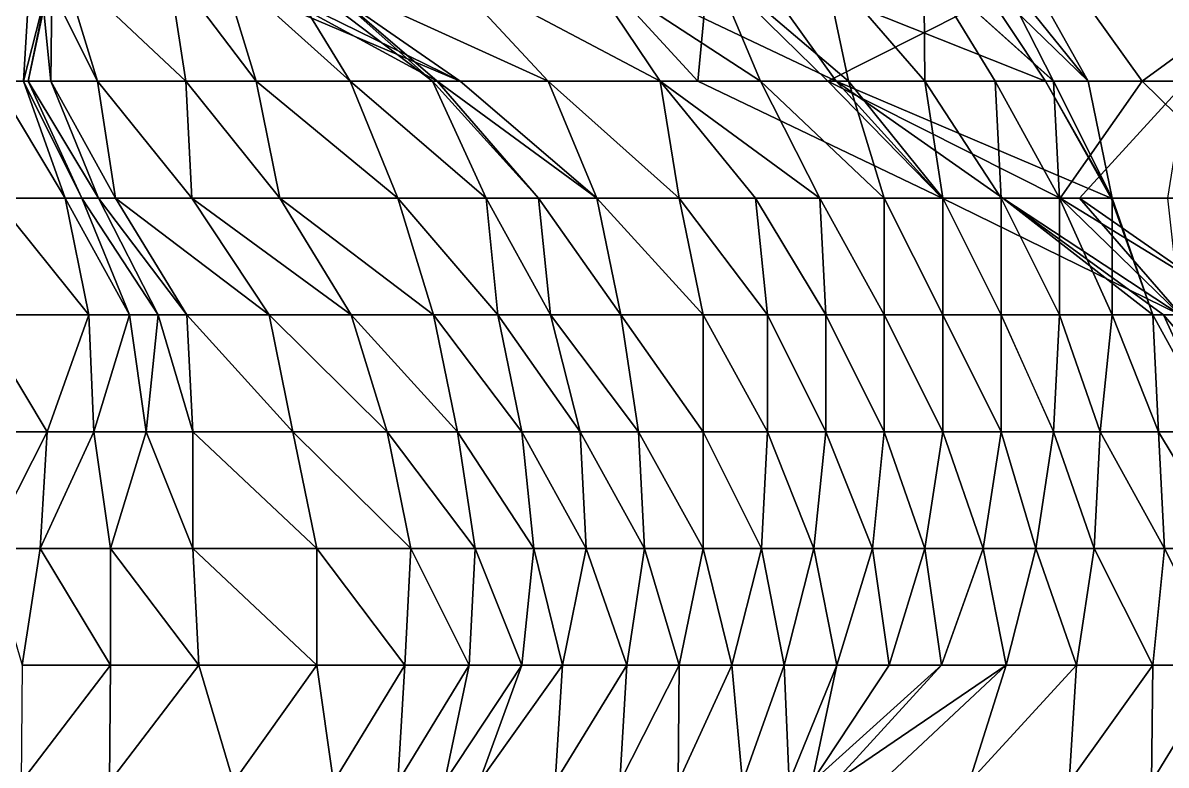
# Model space of a CAD drawing. Header units: metres. Extents: x -137 to 231, y -240 to 234.
# Drawn here: x 136.5 to 195.2, y -29.1 to 9 of the extents above; entities that cross this region are included whole.
import ezdxf

# ---------------------------------------------------------------- set-up
doc = ezdxf.new("R2010")
doc.units = ezdxf.units.M

msp = doc.modelspace()

# ---------------------------------------------------------------- linework, layer by layer
for points in [[(133.88573, 12, -474.64792), (135.0518, 6, -480.90286), (136.88573, 12, -479.84406), (136.88583, 12.0001, -479.84396)], [(136.88573, 12, -479.84406), (135.0518, 6, -480.90286), (136.52351, 6, -486.9814), (136.52362, 6.0001, -486.98132)], [(136.88573, 12, -479.84406), (136.52351, 6, -486.9814), (138.0518, 12, -486.09903), (138.05191, 12.0001, -486.09894)], [(138.0518, 12, -486.09903), (136.52351, 6, -486.9814), (136.7726, 6, -493.76578), (136.7727, 6.0001, -493.7657)], [(138.0518, 12, -486.09903), (136.7726, 6, -493.76578), (137.99522, 12, -493.0599), (137.99533, 12.0001, -493.0598)], [(137.99522, 12, -493.0599), (136.7726, 6, -493.76578), (137.93867, 6, -500.02075), (137.93878, 6.0001, -500.02066)], [(137.99522, 12, -493.0599), (137.93867, 6, -500.02075), (137.32738, 12, -500.3737), (137.32748, 12.0001, -500.3736)], [(137.32738, 12, -500.3737), (140.32738, 6, -505.56982), (138.49342, 12, -506.62866), (138.49353, 12.0001, -506.62857)], [(137.32738, 12, -500.3737), (137.93867, 6, -500.02075), (140.32738, 6, -505.56982), (140.32748, 6.0001, -505.56973)], [(138.49342, 12, -506.62866), (144.85564, 6, -509.88367), (143.93867, 12, -510.41306), (143.93878, 12.0001, -510.41296)], [(138.49342, 12, -506.62866), (140.32738, 6, -505.56982), (144.85564, 6, -509.88367), (144.85574, 6.0001, -509.88358)], [(143.93867, 12, -510.41306), (148.46696, 6, -514.7268), (146.63301, 12, -515.78564), (146.63312, 12.0001, -515.7855)], [(143.93867, 12, -510.41306), (144.85564, 6, -509.88367), (148.46696, 6, -514.7268), (148.46707, 6.0001, -514.7267)], [(158.93867, 6, -536.3938), (144.8785, 12, -544.5115), (146.769, 12, -536.4918), (146.7691, 12.0001, -536.4917)], [(150.32375, 12, -548.2959), (144.8785, 12, -544.5115), (158.93867, 6, -536.3938), (158.93878, 6.0001, -536.3937)], [(146.63301, 12, -515.78564), (153.30089, 6, -518.8642), (149.63301, 12, -520.9818), (149.63312, 12.0001, -520.9817)], [(146.63301, 12, -515.78564), (148.46696, 6, -514.7268), (153.30089, 6, -518.8642), (153.301, 6.0001, -518.8641)], [(157.7726, 6, -530.13885), (146.769, 12, -536.4918), (150.79909, 12, -527.2368), (150.7992, 12.0001, -527.2367)], [(158.93867, 6, -536.3938), (146.769, 12, -536.4918), (157.7726, 6, -530.13885), (157.7727, 6.0001, -530.13873)], [(157.52351, 6, -523.3545), (150.79909, 12, -527.2368), (149.63301, 12, -520.9818), (149.63312, 12.0001, -520.9817)], [(157.52351, 6, -523.3545), (149.63301, 12, -520.9818), (153.30089, 6, -518.8642), (153.301, 6.0001, -518.8641)], [(150.32375, 12, -548.2959), (158.93867, 6, -536.3938), (163.46696, 6, -540.70764), (163.46707, 6.0001, -540.7075)], [(157.90858, 12, -550.845), (150.32375, 12, -548.2959), (163.46696, 6, -540.70764), (163.46707, 6.0001, -540.7075)], [(157.7726, 6, -530.13885), (150.79909, 12, -527.2368), (157.52351, 6, -523.3545), (157.52362, 6.0001, -523.3544)], [(157.90858, 12, -550.845), (163.46696, 6, -540.70764), (169.21785, 6, -544.31555), (169.21796, 6.0001, -544.3154)], [(165.18776, 12, -553.57056), (157.90858, 12, -550.845), (169.21785, 6, -544.31555), (169.21796, 6.0001, -544.3154)], [(165.18776, 12, -553.57056), (169.21785, 6, -544.31555), (174.35744, 6, -548.27637), (174.35754, 6.0001, -548.27625)], [(171.8556, 12, -556.64905), (165.18776, 12, -553.57056), (174.35744, 6, -548.27637), (174.35754, 6.0001, -548.27625)], [(178.2407, 6, -594.53186), (171.15404, 6, -605.5515), (165.65224, 12, -608.72797), (165.65234, 12.0001, -608.72784)], [(178.2407, 6, -594.53186), (165.65224, 12, -608.72797), (173.9615, 12, -597.00244), (173.96161, 12.0001, -597.0023)], [(171.70879, 12, -612.1594), (165.65224, 12, -608.72797), (171.15404, 6, -605.5515), (171.15414, 6.0001, -605.5514)], [(171.70879, 12, -612.1594), (171.15404, 6, -605.5515), (177.82191, 6, -608.63), (177.82202, 6.0001, -608.6299)], [(177.82191, 6, -608.63), (189.68596, 12, -608.7085), (171.70879, 12, -612.1594), (171.7089, 12.0001, -612.1593)], [(171.8556, 12, -556.64905), (174.35744, 6, -548.27637), (178.8857, 6, -552.5902), (178.8858, 6.0001, -552.5901)], [(177.60652, 12, -560.25696), (171.8556, 12, -556.64905), (178.8857, 6, -552.5902), (178.8858, 6.0001, -552.5901)], [(188.99522, 6, -581.39453), (178.2407, 6, -594.53186), (173.9615, 12, -597.00244), (173.96161, 12.0001, -597.0023)], [(188.99522, 6, -581.39453), (173.9615, 12, -597.00244), (185.02168, 12, -583.6886), (185.02179, 12.0001, -583.6885)], [(177.60652, 12, -560.25696), (178.8857, 6, -552.5902), (182.80269, 6, -557.25696), (182.8028, 6.0001, -557.25684)], [(182.74611, 12, -564.2178), (177.60652, 12, -560.25696), (182.80269, 6, -557.25696), (182.8028, 6.0001, -557.25684)], [(177.82191, 6, -608.63), (193.96513, 6, -606.2379), (189.68596, 12, -608.7085), (189.68607, 12.0001, -608.7084)], [(182.74611, 12, -564.2178), (189.41399, 6, -567.29626), (186.35744, 12, -569.06104), (186.35754, 12.0001, -569.0609)], [(182.74611, 12, -564.2178), (182.80269, 6, -557.25696), (186.41399, 6, -562.10016), (186.4141, 6.0001, -562.10004)], [(182.74611, 12, -564.2178), (186.41399, 6, -562.10016), (189.41399, 6, -567.29626), (189.4141, 6.0001, -567.29614)], [(191.19136, 6, -573.19836), (188.99522, 6, -581.39453), (185.02168, 12, -583.6886), (185.02179, 12.0001, -583.6885)], [(191.19136, 6, -573.19836), (185.02168, 12, -583.6886), (187.82915, 12, -575.1395), (187.82925, 12.0001, -575.1394)], [(186.35744, 12, -569.06104), (191.19136, 6, -573.19836), (187.82915, 12, -575.1395), (187.82925, 12.0001, -575.1394)], [(186.35744, 12, -569.06104), (189.41399, 6, -567.29626), (191.19136, 6, -573.19836), (191.19147, 6.0001, -573.19824)], [(193.96513, 6, -606.2379), (202.16127, 12, -608.4341), (189.68596, 12, -608.7085), (189.68607, 12.0001, -608.7084)], [(193.96513, 6, -606.2379), (202.16127, 6, -608.4341), (202.16127, 12, -608.4341), (202.16138, 12.0001, -608.43396)], [(135.0518, 6, -480.90286), (138.6631, 0, -485.7461), (136.52351, 6, -486.9814), (136.52362, 6.0001, -486.98132)], [(135.0518, 6, -480.90286), (135.0518, 0, -480.90286), (138.6631, 0, -485.7461), (138.66321, 0.0001, -485.746)], [(136.52351, 6, -486.9814), (139.52351, 0, -492.17752), (136.7726, 6, -493.76578), (136.7727, 6.0001, -493.7657)], [(136.52351, 6, -486.9814), (138.6631, 0, -485.7461), (139.52351, 0, -492.17752), (139.52362, 0.0001, -492.17743)], [(136.7726, 6, -493.76578), (140.38393, 0, -498.609), (137.93867, 6, -500.02075), (137.93878, 6.0001, -500.02066)], [(136.7726, 6, -493.76578), (139.52351, 0, -492.17752), (140.38393, 0, -498.609), (140.38403, 0.0001, -498.60892)], [(137.93867, 6, -500.02075), (141.24434, 0, -505.04044), (140.32738, 6, -505.56982), (140.32748, 6.0001, -505.56973)], [(137.93867, 6, -500.02075), (140.38393, 0, -498.609), (141.24434, 0, -505.04044), (141.24445, 0.0001, -505.04034)], [(140.32738, 6, -505.56982), (145.1613, 0, -509.70718), (144.85564, 6, -509.88367), (144.85574, 6.0001, -509.88358)], [(140.32738, 6, -505.56982), (141.24434, 0, -505.04044), (145.1613, 0, -509.70718), (145.1614, 0.0001, -509.7071)], [(144.85564, 6, -509.88367), (149.68959, 0, -514.021), (148.46696, 6, -514.7268), (148.46707, 6.0001, -514.7267)], [(144.85564, 6, -509.88367), (145.1613, 0, -509.70718), (149.68959, 0, -514.021), (149.6897, 0.0001, -514.0209)], [(148.46696, 6, -514.7268), (155.74614, 0, -517.4524), (153.30089, 6, -518.8642), (153.301, 6.0001, -518.8641)], [(148.46696, 6, -514.7268), (149.68959, 0, -514.021), (155.74614, 0, -517.4524), (155.74625, 0.0001, -517.4523)], [(153.30089, 6, -518.8642), (160.27443, 0, -521.76624), (157.52351, 6, -523.3545), (157.52362, 6.0001, -523.3544)], [(153.30089, 6, -518.8642), (155.74614, 0, -517.4524), (160.27443, 0, -521.76624), (160.27454, 0.0001, -521.7661)], [(157.52351, 6, -523.3545), (162.96877, 0, -527.13885), (157.7726, 6, -530.13885), (157.7727, 6.0001, -530.13873)], [(157.52351, 6, -523.3545), (160.27443, 0, -521.76624), (162.96877, 0, -527.13885), (162.96887, 0.0001, -527.13873)], [(165.96877, 0, -532.335), (158.93867, 6, -536.3938), (157.7726, 6, -530.13885), (157.7727, 6.0001, -530.13873)], [(165.96877, 0, -532.335), (157.7726, 6, -530.13885), (162.96877, 0, -527.13885), (162.96887, 0.0001, -527.13873)], [(163.46696, 6, -540.70764), (158.93867, 6, -536.3938), (165.96877, 0, -532.335), (165.96887, 0.0001, -532.3349)], [(163.46696, 6, -540.70764), (165.96877, 0, -532.335), (170.19139, 0, -536.82526), (170.1915, 0.0001, -536.82513)], [(169.21785, 6, -544.31555), (163.46696, 6, -540.70764), (170.19139, 0, -536.82526), (170.1915, 0.0001, -536.82513)], [(169.21785, 6, -544.31555), (177.41399, 0, -546.5117), (174.35744, 6, -548.27637), (174.35754, 6.0001, -548.27625)], [(169.21785, 6, -544.31555), (170.19139, 0, -536.82526), (174.10835, 0, -541.49207), (174.10846, 0.0001, -541.49194)], [(169.21785, 6, -544.31555), (174.10835, 0, -541.49207), (177.41399, 0, -546.5117), (177.4141, 0.0001, -546.5116)], [(183.68596, 0, -598.31616), (171.15404, 6, -605.5515), (178.2407, 6, -594.53186), (178.24081, 6.0001, -594.53174)], [(177.82191, 6, -608.63), (171.15404, 6, -605.5515), (183.68596, 0, -598.31616), (183.68607, 0.0001, -598.31604)], [(174.35744, 6, -548.27637), (180.71965, 0, -551.5314), (178.8857, 6, -552.5902), (178.8858, 6.0001, -552.5901)], [(174.35744, 6, -548.27637), (177.41399, 0, -546.5117), (180.71965, 0, -551.5314), (180.71976, 0.0001, -551.53125)], [(189.74251, 0, -601.7477), (193.96513, 6, -606.2379), (177.82191, 6, -608.63), (177.82202, 6.0001, -608.6299)], [(177.82191, 6, -608.63), (183.68596, 0, -598.31616), (189.74251, 0, -601.7477), (189.74261, 0.0001, -601.74756)], [(192.35744, 0, -579.4533), (186.79906, 0, -589.59064), (178.2407, 6, -594.53186), (178.24081, 6.0001, -594.53174)], [(192.35744, 0, -579.4533), (178.2407, 6, -594.53186), (188.99522, 6, -581.39453), (188.99533, 6.0001, -581.3944)], [(183.68596, 0, -598.31616), (178.2407, 6, -594.53186), (186.79906, 0, -589.59064), (186.79916, 0.0001, -589.5905)], [(178.8857, 6, -552.5902), (183.71965, 0, -556.72754), (182.80269, 6, -557.25696), (182.8028, 6.0001, -557.25684)], [(178.8857, 6, -552.5902), (180.71965, 0, -551.5314), (183.71965, 0, -556.72754), (183.71976, 0.0001, -556.7274)], [(182.80269, 6, -557.25696), (186.71965, 0, -561.9237), (186.41399, 6, -562.10016), (186.4141, 6.0001, -562.10004)], [(182.80269, 6, -557.25696), (183.71965, 0, -556.72754), (186.71965, 0, -561.9237), (186.71976, 0.0001, -561.9236)], [(186.41399, 6, -562.10016), (189.71965, 0, -567.1198), (189.41399, 6, -567.29626), (189.4141, 6.0001, -567.29614)], [(186.41399, 6, -562.10016), (186.71965, 0, -561.9237), (189.71965, 0, -567.1198), (189.71976, 0.0001, -567.1197)], [(192.41399, 0, -572.49243), (192.35744, 0, -579.4533), (188.99522, 6, -581.39453), (188.99533, 6.0001, -581.3944)], [(192.41399, 0, -572.49243), (188.99522, 6, -581.39453), (191.19136, 6, -573.19836), (191.19147, 6.0001, -573.19824)], [(189.41399, 6, -567.29626), (192.41399, 0, -572.49243), (191.19136, 6, -573.19836), (191.19147, 6.0001, -573.19824)], [(189.41399, 6, -567.29626), (189.71965, 0, -567.1198), (192.41399, 0, -572.49243), (192.4141, 0.0001, -572.4923)], [(189.74251, 0, -601.7477), (200.07826, 0, -602.7085), (193.96513, 6, -606.2379), (193.96524, 6.0001, -606.2378)], [(197.82555, 0, -617.86554), (190.73888, 0, -628.88525), (196.2407, 6, -625.70874), (196.24081, 6.0001, -625.7086)], [(196.2407, 6, -625.70874), (190.73888, 0, -628.88525), (195.26717, 0, -633.199), (195.26727, 0.0001, -633.19885)], [(202.16127, 6, -608.4341), (193.96513, 6, -606.2379), (200.07826, 0, -602.7085), (200.07837, 0.0001, -602.7084)], [(135.0518, 0, -480.90286), (134.13484, -6, -481.43228), (139.88573, -6, -485.04022), (139.88583, -5.9999, -485.04013)], [(135.0518, 0, -480.90286), (139.88573, -6, -485.04022), (138.6631, 0, -485.7461), (138.66321, 0.0001, -485.746)], [(138.6631, 0, -485.7461), (141.96877, -6, -490.76578), (139.52351, 0, -492.17752), (139.52362, 0.0001, -492.17743)], [(138.6631, 0, -485.7461), (139.88573, -6, -485.04022), (141.96877, -6, -490.76578), (141.96887, -5.9999, -490.7657)], [(139.52351, 0, -492.17752), (143.44048, -6, -496.8443), (140.38393, 0, -498.609), (140.38403, 0.0001, -498.60892)], [(139.52351, 0, -492.17752), (141.96877, -6, -490.76578), (143.44048, -6, -496.8443), (143.44058, -5.9999, -496.8442)], [(140.38393, 0, -498.609), (144.91219, -6, -502.9228), (141.24434, 0, -505.04044), (141.24445, 0.0001, -505.04034)], [(140.38393, 0, -498.609), (143.44048, -6, -496.8443), (144.91219, -6, -502.9228), (144.9123, -5.9999, -502.9227)], [(141.24434, 0, -505.04044), (149.13484, -6, -507.41306), (145.1613, 0, -509.70718), (145.1614, 0.0001, -509.7071)], [(141.24434, 0, -505.04044), (144.91219, -6, -502.9228), (149.13484, -6, -507.41306), (149.13495, -5.9999, -507.41296)], [(145.1613, 0, -509.70718), (153.35744, -6, -511.90332), (149.68959, 0, -514.021), (149.6897, 0.0001, -514.0209)], [(145.1613, 0, -509.70718), (149.13484, -6, -507.41306), (153.35744, -6, -511.90332), (153.35754, -5.9999, -511.90323)], [(149.68959, 0, -514.021), (157.58006, -6, -516.3936), (155.74614, 0, -517.4524), (155.74625, 0.0001, -517.4523)], [(149.68959, 0, -514.021), (153.35744, -6, -511.90332), (157.58006, -6, -516.3936), (157.58017, -5.9999, -516.3935)], [(155.74614, 0, -517.4524), (160.88573, -6, -521.4133), (160.27443, 0, -521.76624), (160.27454, 0.0001, -521.7661)], [(155.74614, 0, -517.4524), (157.58006, -6, -516.3936), (160.88573, -6, -521.4133), (160.88583, -5.9999, -521.4132)], [(160.27443, 0, -521.76624), (163.58006, -6, -526.7859), (162.96877, 0, -527.13885), (162.96887, 0.0001, -527.13873)], [(160.27443, 0, -521.76624), (160.88573, -6, -521.4133), (163.58006, -6, -526.7859), (163.58017, -5.9999, -526.78577)], [(162.96877, 0, -527.13885), (167.19139, -6, -531.62915), (165.96877, 0, -532.335), (165.96887, 0.0001, -532.3349)], [(162.96877, 0, -527.13885), (163.58006, -6, -526.7859), (167.19139, -6, -531.62915), (167.1915, -5.9999, -531.629)], [(165.96877, 0, -532.335), (171.41402, -6, -536.1194), (170.19139, 0, -536.82526), (170.1915, 0.0001, -536.82513)], [(165.96877, 0, -532.335), (167.19139, -6, -531.62915), (171.41402, -6, -536.1194), (171.41412, -5.9999, -536.11926)], [(170.19139, 0, -536.82526), (174.71965, -6, -541.13904), (174.10835, 0, -541.49207), (174.10846, 0.0001, -541.49194)], [(170.19139, 0, -536.82526), (171.41402, -6, -536.1194), (174.71965, -6, -541.13904), (174.71976, -5.9999, -541.1389)], [(174.10835, 0, -541.49207), (177.71965, -6, -546.3352), (177.41399, 0, -546.5117), (177.4141, 0.0001, -546.5116)], [(174.10835, 0, -541.49207), (174.71965, -6, -541.13904), (177.71965, -6, -546.3352), (177.71976, -5.9999, -546.3351)], [(177.41399, 0, -546.5117), (180.71965, -6, -551.5314), (180.71965, 0, -551.5314), (180.71976, 0.0001, -551.53125)], [(177.41399, 0, -546.5117), (177.71965, -6, -546.3352), (180.71965, -6, -551.5314), (180.71976, -5.9999, -551.53125)], [(180.71965, 0, -551.5314), (183.71965, -6, -556.72754), (183.71965, 0, -556.72754), (183.71976, 0.0001, -556.7274)], [(180.71965, 0, -551.5314), (180.71965, -6, -551.5314), (183.71965, -6, -556.72754), (183.71976, -5.9999, -556.7274)], [(195.91219, -6, -591.2574), (183.68596, 0, -598.31616), (186.79906, 0, -589.59064), (186.79916, 0.0001, -589.5905)], [(189.74251, 0, -601.7477), (183.68596, 0, -598.31616), (195.91219, -6, -591.2574), (195.9123, -5.9999, -591.25726)], [(183.71965, 0, -556.72754), (186.71965, -6, -561.9237), (186.71965, 0, -561.9237), (186.71976, 0.0001, -561.9236)], [(183.71965, 0, -556.72754), (183.71965, -6, -556.72754), (186.71965, -6, -561.9237), (186.71976, -5.9999, -561.9236)], [(186.71965, 0, -561.9237), (189.71965, -6, -567.1198), (189.71965, 0, -567.1198), (189.71976, 0.0001, -567.1197)], [(186.71965, 0, -561.9237), (186.71965, -6, -561.9237), (189.71965, -6, -567.1198), (189.71976, -5.9999, -567.1197)], [(194.49702, -6, -578.218), (195.05177, -6, -584.8259), (186.79906, 0, -589.59064), (186.79916, 0.0001, -589.5905)], [(194.49702, -6, -578.218), (186.79906, 0, -589.59064), (192.35744, 0, -579.4533), (192.35754, 0.0001, -579.4532)], [(195.91219, -6, -591.2574), (186.79906, 0, -589.59064), (195.05177, -6, -584.8259), (195.05188, -5.9999, -584.8258)], [(189.71965, 0, -567.1198), (192.41399, -6, -572.49243), (192.41399, 0, -572.49243), (192.4141, 0.0001, -572.4923)], [(189.71965, 0, -567.1198), (189.71965, -6, -567.1198), (192.41399, -6, -572.49243), (192.4141, -5.9999, -572.4923)], [(189.74251, 0, -601.7477), (195.91219, -6, -591.2574), (199.52351, -6, -596.1006), (199.52362, -5.9999, -596.10046)], [(200.07826, 0, -602.7085), (189.74251, 0, -601.7477), (199.52351, -6, -596.1006), (199.52362, -5.9999, -596.10046)], [(199.3538, -6, -616.98315), (195.93504, -6, -625.88525), (190.73888, 0, -628.88525), (190.73898, 0.0001, -628.88513)], [(199.3538, -6, -616.98315), (190.73888, 0, -628.88525), (197.82555, 0, -617.86554), (197.82565, 0.0001, -617.8654)], [(195.26717, 0, -633.199), (190.73888, 0, -628.88525), (195.93504, -6, -625.88525), (195.93515, -5.9999, -625.88513)], [(192.41399, 0, -572.49243), (194.49702, -6, -578.218), (192.35744, 0, -579.4533), (192.35754, 0.0001, -579.4532)], [(192.41399, 0, -572.49243), (192.41399, -6, -572.49243), (194.49702, -6, -578.218), (194.49713, -5.9999, -578.2179)], [(134.13484, -6, -481.43228), (132.91219, -12, -482.13818), (137.74614, -12, -486.2755), (137.74625, -11.9999, -486.27542)], [(134.13484, -6, -481.43228), (137.74614, -12, -486.2755), (139.88573, -6, -485.04022), (139.88583, -5.9999, -485.04013)], [(139.88573, -6, -485.04022), (137.74614, -12, -486.2755), (140.13484, -12, -491.8246), (140.13495, -11.9999, -491.8245)], [(139.88573, -6, -485.04022), (140.13484, -12, -491.8246), (141.96877, -6, -490.76578), (141.96887, -5.9999, -490.7657)], [(141.96877, -6, -490.76578), (140.13484, -12, -491.8246), (142.82918, -12, -497.19724), (142.82928, -11.9999, -497.19714)], [(141.96877, -6, -490.76578), (142.82918, -12, -497.19724), (143.44048, -6, -496.8443), (143.44058, -5.9999, -496.8442)], [(143.44048, -6, -496.8443), (142.82918, -12, -497.19724), (145.21785, -12, -502.7463), (145.21796, -11.9999, -502.74622)], [(143.44048, -6, -496.8443), (145.21785, -12, -502.7463), (144.91219, -6, -502.9228), (144.9123, -5.9999, -502.9227)], [(144.91219, -6, -502.9228), (150.35744, -12, -506.70718), (149.13484, -6, -507.41306), (149.13495, -5.9999, -507.41296)], [(144.91219, -6, -502.9228), (145.21785, -12, -502.7463), (150.35744, -12, -506.70718), (150.35754, -11.9999, -506.7071)], [(149.13484, -6, -507.41306), (155.19139, -12, -510.84448), (153.35744, -6, -511.90332), (153.35754, -5.9999, -511.90323)], [(149.13484, -6, -507.41306), (150.35744, -12, -506.70718), (155.19139, -12, -510.84448), (155.1915, -11.9999, -510.8444)], [(153.35744, -6, -511.90332), (158.80269, -12, -515.68774), (157.58006, -6, -516.3936), (157.58017, -5.9999, -516.3935)], [(153.35744, -6, -511.90332), (155.19139, -12, -510.84448), (158.80269, -12, -515.68774), (158.8028, -11.9999, -515.6876)], [(157.58006, -6, -516.3936), (162.10835, -12, -520.7074), (160.88573, -6, -521.4133), (160.88583, -5.9999, -521.4132)], [(157.58006, -6, -516.3936), (158.80269, -12, -515.68774), (162.10835, -12, -520.7074), (162.10846, -11.9999, -520.7073)], [(160.88573, -6, -521.4133), (165.10835, -12, -525.90356), (163.58006, -6, -526.7859), (163.58017, -5.9999, -526.78577)], [(160.88573, -6, -521.4133), (162.10835, -12, -520.7074), (165.10835, -12, -525.90356), (165.10846, -11.9999, -525.90344)], [(163.58006, -6, -526.7859), (168.10835, -12, -531.09973), (167.19139, -6, -531.62915), (167.1915, -5.9999, -531.629)], [(163.58006, -6, -526.7859), (165.10835, -12, -525.90356), (168.10835, -12, -531.09973), (168.10846, -11.9999, -531.0996)], [(167.19139, -6, -531.62915), (171.41402, -12, -536.1194), (171.41402, -6, -536.1194), (171.41412, -5.9999, -536.11926)], [(167.19139, -6, -531.62915), (168.10835, -12, -531.09973), (171.41402, -12, -536.1194), (171.41412, -11.9999, -536.11926)], [(171.41402, -6, -536.1194), (174.71965, -12, -541.13904), (174.71965, -6, -541.13904), (174.71976, -5.9999, -541.1389)], [(171.41402, -6, -536.1194), (171.41402, -12, -536.1194), (174.71965, -12, -541.13904), (174.71976, -11.9999, -541.1389)], [(174.71965, -6, -541.13904), (177.71965, -12, -546.3352), (177.71965, -6, -546.3352), (177.71976, -5.9999, -546.3351)], [(174.71965, -6, -541.13904), (174.71965, -12, -541.13904), (177.71965, -12, -546.3352), (177.71976, -11.9999, -546.3351)], [(177.71965, -6, -546.3352), (180.71965, -12, -551.5314), (180.71965, -6, -551.5314), (180.71976, -5.9999, -551.53125)], [(177.71965, -6, -546.3352), (177.71965, -12, -546.3352), (180.71965, -12, -551.5314), (180.71976, -11.9999, -551.53125)], [(180.71965, -6, -551.5314), (183.71965, -12, -556.72754), (183.71965, -6, -556.72754), (183.71976, -5.9999, -556.7274)], [(180.71965, -6, -551.5314), (180.71965, -12, -551.5314), (183.71965, -12, -556.72754), (183.71976, -11.9999, -556.7274)], [(183.71965, -6, -556.72754), (186.71965, -12, -561.9237), (186.71965, -6, -561.9237), (186.71976, -5.9999, -561.9236)], [(183.71965, -6, -556.72754), (183.71965, -12, -556.72754), (186.71965, -12, -561.9237), (186.71976, -11.9999, -561.9236)], [(186.71965, -6, -561.9237), (189.41399, -12, -567.29626), (189.71965, -6, -567.1198), (189.71976, -5.9999, -567.1197)], [(186.71965, -6, -561.9237), (186.71965, -12, -561.9237), (189.41399, -12, -567.29626), (189.4141, -11.9999, -567.29614)], [(189.71965, -6, -567.1198), (189.41399, -12, -567.29626), (191.80269, -12, -572.8454), (191.8028, -11.9999, -572.8453)], [(189.71965, -6, -567.1198), (191.80269, -12, -572.8454), (192.41399, -6, -572.49243), (192.4141, -5.9999, -572.4923)], [(192.41399, -6, -572.49243), (191.80269, -12, -572.8454), (194.80269, -12, -578.0415), (194.8028, -11.9999, -578.0414)], [(192.41399, -6, -572.49243), (194.80269, -12, -578.0415), (194.49702, -6, -578.218), (194.49713, -5.9999, -578.2179)], [(194.49702, -6, -578.218), (197.80269, -12, -583.2377), (195.05177, -6, -584.8259), (195.05188, -5.9999, -584.8258)], [(194.49702, -6, -578.218), (194.80269, -12, -578.0415), (197.80269, -12, -583.2377), (197.8028, -11.9999, -583.23755)], [(195.05177, -6, -584.8259), (200.19136, -12, -588.78674), (195.91219, -6, -591.2574), (195.9123, -5.9999, -591.25726)], [(195.05177, -6, -584.8259), (197.80269, -12, -583.2377), (200.19136, -12, -588.78674), (200.19147, -11.9999, -588.7866)], [(132.91219, -12, -482.13818), (134.68959, -18, -488.04022), (137.74614, -12, -486.2755), (137.74625, -11.9999, -486.27542)], [(137.74614, -12, -486.2755), (134.68959, -18, -488.04022), (137.38393, -18, -493.41284), (137.38403, -17.9999, -493.41275)], [(137.74614, -12, -486.2755), (137.38393, -18, -493.41284), (140.13484, -12, -491.8246), (140.13495, -11.9999, -491.8245)], [(140.13484, -12, -491.8246), (137.38393, -18, -493.41284), (140.99522, -18, -498.25607), (140.99533, -17.9999, -498.25598)], [(140.13484, -12, -491.8246), (140.99522, -18, -498.25607), (142.82918, -12, -497.19724), (142.82928, -11.9999, -497.19714)], [(142.82918, -12, -497.19724), (140.99522, -18, -498.25607), (145.21785, -18, -502.7463), (145.21796, -17.9999, -502.74622)], [(142.82918, -12, -497.19724), (145.21785, -18, -502.7463), (145.21785, -12, -502.7463), (145.21796, -11.9999, -502.74622)], [(145.21785, -12, -502.7463), (151.58006, -18, -506.0013), (150.35744, -12, -506.70718), (150.35754, -11.9999, -506.7071)], [(145.21785, -12, -502.7463), (145.21785, -18, -502.7463), (151.58006, -18, -506.0013), (151.58017, -17.9999, -506.00122)], [(150.35744, -12, -506.70718), (156.41402, -18, -510.1386), (155.19139, -12, -510.84448), (155.1915, -11.9999, -510.8444)], [(150.35744, -12, -506.70718), (151.58006, -18, -506.0013), (156.41402, -18, -510.1386), (156.41412, -17.9999, -510.13852)], [(155.19139, -12, -510.84448), (159.71968, -18, -515.1583), (158.80269, -12, -515.68774), (158.8028, -11.9999, -515.6876)], [(155.19139, -12, -510.84448), (156.41402, -18, -510.1386), (159.71968, -18, -515.1583), (159.71979, -17.9999, -515.1582)], [(158.80269, -12, -515.68774), (162.71968, -18, -520.3545), (162.10835, -12, -520.7074), (162.10846, -11.9999, -520.7073)], [(158.80269, -12, -515.68774), (159.71968, -18, -515.1583), (162.71968, -18, -520.3545), (162.71979, -17.9999, -520.3544)], [(162.10835, -12, -520.7074), (165.41402, -18, -525.72705), (165.10835, -12, -525.90356), (165.10846, -11.9999, -525.90344)], [(162.10835, -12, -520.7074), (162.71968, -18, -520.3545), (165.41402, -18, -525.72705), (165.41412, -17.9999, -525.7269)], [(165.10835, -12, -525.90356), (168.41402, -18, -530.9232), (168.10835, -12, -531.09973), (168.10846, -11.9999, -531.0996)], [(165.10835, -12, -525.90356), (165.41402, -18, -525.72705), (168.41402, -18, -530.9232), (168.41412, -17.9999, -530.9231)], [(168.10835, -12, -531.09973), (171.41402, -18, -536.1194), (171.41402, -12, -536.1194), (171.41412, -11.9999, -536.11926)], [(168.10835, -12, -531.09973), (168.41402, -18, -530.9232), (171.41402, -18, -536.1194), (171.41412, -17.9999, -536.11926)], [(171.41402, -12, -536.1194), (174.41399, -18, -541.31555), (174.71965, -12, -541.13904), (174.71976, -11.9999, -541.1389)], [(171.41402, -12, -536.1194), (171.41402, -18, -536.1194), (174.41399, -18, -541.31555), (174.4141, -17.9999, -541.3154)], [(174.71965, -12, -541.13904), (174.41399, -18, -541.31555), (177.10835, -18, -546.6882), (177.10846, -17.9999, -546.68805)], [(174.71965, -12, -541.13904), (177.10835, -18, -546.6882), (177.71965, -12, -546.3352), (177.71976, -11.9999, -546.3351)], [(177.71965, -12, -546.3352), (177.10835, -18, -546.6882), (180.10835, -18, -551.88434), (180.10846, -17.9999, -551.8842)], [(177.71965, -12, -546.3352), (180.10835, -18, -551.88434), (180.71965, -12, -551.5314), (180.71976, -11.9999, -551.53125)], [(180.71965, -12, -551.5314), (180.10835, -18, -551.88434), (182.80269, -18, -557.25696), (182.8028, -17.9999, -557.25684)], [(180.71965, -12, -551.5314), (182.80269, -18, -557.25696), (183.71965, -12, -556.72754), (183.71976, -11.9999, -556.7274)], [(183.71965, -12, -556.72754), (182.80269, -18, -557.25696), (185.80269, -18, -562.4531), (185.8028, -17.9999, -562.453)], [(183.71965, -12, -556.72754), (185.80269, -18, -562.4531), (186.71965, -12, -561.9237), (186.71976, -11.9999, -561.9236)], [(186.71965, -12, -561.9237), (185.80269, -18, -562.4531), (188.49702, -18, -567.8257), (188.49713, -17.9999, -567.82556)], [(186.71965, -12, -561.9237), (188.49702, -18, -567.8257), (189.41399, -12, -567.29626), (189.4141, -11.9999, -567.29614)], [(189.41399, -12, -567.29626), (188.49702, -18, -567.8257), (191.49702, -18, -573.02185), (191.49713, -17.9999, -573.0217)], [(189.41399, -12, -567.29626), (191.49702, -18, -573.02185), (191.80269, -12, -572.8454), (191.8028, -11.9999, -572.8453)], [(191.80269, -12, -572.8454), (191.49702, -18, -573.02185), (195.10835, -18, -577.8651), (195.10846, -17.9999, -577.865)], [(191.80269, -12, -572.8454), (195.10835, -18, -577.8651), (194.80269, -12, -578.0415), (194.8028, -11.9999, -578.0414)], [(194.80269, -12, -578.0415), (198.41399, -18, -582.88477), (197.80269, -12, -583.2377), (197.8028, -11.9999, -583.23755)], [(194.80269, -12, -578.0415), (195.10835, -18, -577.8651), (198.41399, -18, -582.88477), (198.4141, -17.9999, -582.88464)], [(134.68959, -18, -488.04022), (136.46696, -24, -493.94223), (137.38393, -18, -493.41284), (137.38403, -17.9999, -493.41275)], [(137.38393, -18, -493.41284), (136.46696, -24, -493.94223), (140.99522, -24, -498.25607), (140.99533, -23.9999, -498.25598)], [(137.38393, -18, -493.41284), (140.99522, -24, -498.25607), (140.99522, -18, -498.25607), (140.99533, -17.9999, -498.25598)], [(140.99522, -18, -498.25607), (145.52351, -24, -502.56985), (145.21785, -18, -502.7463), (145.21796, -17.9999, -502.74622)], [(140.99522, -18, -498.25607), (140.99522, -24, -498.25607), (145.52351, -24, -502.56985), (145.52362, -23.9999, -502.56976)], [(145.21785, -18, -502.7463), (151.58006, -24, -506.0013), (151.58006, -18, -506.0013), (151.58017, -17.9999, -506.00122)], [(145.21785, -18, -502.7463), (145.52351, -24, -502.56985), (151.58006, -24, -506.0013), (151.58017, -23.9999, -506.00122)], [(151.58006, -18, -506.0013), (156.10835, -24, -510.3151), (156.41402, -18, -510.1386), (156.41412, -17.9999, -510.13852)], [(151.58006, -18, -506.0013), (151.58006, -24, -506.0013), (156.10835, -24, -510.3151), (156.10846, -23.9999, -510.315)], [(156.41402, -18, -510.1386), (156.10835, -24, -510.3151), (159.41402, -24, -515.3348), (159.41412, -23.9999, -515.33466)], [(156.41402, -18, -510.1386), (159.41402, -24, -515.3348), (159.71968, -18, -515.1583), (159.71979, -17.9999, -515.1582)], [(159.71968, -18, -515.1583), (159.41402, -24, -515.3348), (162.10835, -24, -520.7074), (162.10846, -23.9999, -520.7073)], [(159.71968, -18, -515.1583), (162.10835, -24, -520.7074), (162.71968, -18, -520.3545), (162.71979, -17.9999, -520.3544)], [(162.71968, -18, -520.3545), (162.10835, -24, -520.7074), (164.19139, -24, -526.433), (164.1915, -23.9999, -526.43286)], [(162.71968, -18, -520.3545), (164.19139, -24, -526.433), (165.41402, -18, -525.72705), (165.41412, -17.9999, -525.7269)], [(165.41402, -18, -525.72705), (164.19139, -24, -526.433), (167.49706, -24, -531.45264), (167.49716, -23.9999, -531.4525)], [(165.41402, -18, -525.72705), (167.49706, -24, -531.45264), (168.41402, -18, -530.9232), (168.41412, -17.9999, -530.9231)], [(168.41402, -18, -530.9232), (167.49706, -24, -531.45264), (170.19139, -24, -536.82526), (170.1915, -23.9999, -536.82513)], [(168.41402, -18, -530.9232), (170.19139, -24, -536.82526), (171.41402, -18, -536.1194), (171.41412, -17.9999, -536.11926)], [(171.41402, -18, -536.1194), (170.19139, -24, -536.82526), (172.8857, -24, -542.1979), (172.8858, -23.9999, -542.19775)], [(171.41402, -18, -536.1194), (172.8857, -24, -542.1979), (174.41399, -18, -541.31555), (174.4141, -17.9999, -541.3154)], [(174.41399, -18, -541.31555), (172.8857, -24, -542.1979), (175.58006, -24, -547.57056), (175.58017, -23.9999, -547.57043)], [(174.41399, -18, -541.31555), (175.58006, -24, -547.57056), (177.10835, -18, -546.6882), (177.10846, -17.9999, -546.68805)], [(177.10835, -18, -546.6882), (175.58006, -24, -547.57056), (178.2744, -24, -552.9431), (178.2745, -23.9999, -552.943)], [(177.10835, -18, -546.6882), (178.2744, -24, -552.9431), (180.10835, -18, -551.88434), (180.10846, -17.9999, -551.8842)], [(180.10835, -18, -551.88434), (178.2744, -24, -552.9431), (180.96873, -24, -558.3158), (180.96884, -23.9999, -558.3157)], [(180.10835, -18, -551.88434), (180.96873, -24, -558.3158), (182.80269, -18, -557.25696), (182.8028, -17.9999, -557.25684)], [(182.80269, -18, -557.25696), (180.96873, -24, -558.3158), (183.6631, -24, -563.68835), (183.66321, -23.9999, -563.68823)], [(182.80269, -18, -557.25696), (183.6631, -24, -563.68835), (185.80269, -18, -562.4531), (185.8028, -17.9999, -562.453)], [(185.80269, -18, -562.4531), (183.6631, -24, -563.68835), (186.96873, -24, -568.70807), (186.96884, -23.9999, -568.70795)], [(185.80269, -18, -562.4531), (186.96873, -24, -568.70807), (188.49702, -18, -567.8257), (188.49713, -17.9999, -567.82556)], [(188.49702, -18, -567.8257), (186.96873, -24, -568.70807), (190.58006, -24, -573.5513), (190.58017, -23.9999, -573.55115)], [(188.49702, -18, -567.8257), (190.58006, -24, -573.5513), (191.49702, -18, -573.02185), (191.49713, -17.9999, -573.0217)], [(191.49702, -18, -573.02185), (190.58006, -24, -573.5513), (194.49702, -24, -578.218), (194.49713, -23.9999, -578.2179)], [(191.49702, -18, -573.02185), (194.49702, -24, -578.218), (195.10835, -18, -577.8651), (195.10846, -17.9999, -577.865)], [(195.10835, -18, -577.8651), (194.49702, -24, -578.218), (198.10835, -24, -583.0613), (198.10846, -23.9999, -583.06116)], [(195.10835, -18, -577.8651), (198.10835, -24, -583.0613), (198.41399, -18, -582.88477), (198.4141, -17.9999, -582.88464)], [(136.46696, -24, -493.94223), (136.41039, -30, -500.9031), (140.99522, -24, -498.25607), (140.99533, -23.9999, -498.25598)], [(140.99522, -24, -498.25607), (136.41039, -30, -500.9031), (140.93867, -30, -505.2169), (140.93878, -29.9999, -505.2168)], [(140.99522, -24, -498.25607), (140.93867, -30, -505.2169), (145.52351, -24, -502.56985), (145.52362, -23.9999, -502.56976)], [(145.52351, -24, -502.56985), (140.93867, -30, -505.2169), (147.30089, -30, -508.4719), (147.301, -29.9999, -508.4718)], [(145.52351, -24, -502.56985), (147.30089, -30, -508.4719), (151.58006, -24, -506.0013), (151.58017, -23.9999, -506.00122)], [(151.58006, -24, -506.0013), (147.30089, -30, -508.4719), (152.44048, -30, -512.43274), (152.44058, -29.9999, -512.4326)], [(151.58006, -24, -506.0013), (152.44048, -30, -512.43274), (156.10835, -24, -510.3151), (156.10846, -23.9999, -510.315)], [(156.10835, -24, -510.3151), (152.44048, -30, -512.43274), (155.74614, -30, -517.4524), (155.74625, -29.9999, -517.4523)], [(156.10835, -24, -510.3151), (155.74614, -30, -517.4524), (159.41402, -24, -515.3348), (159.41412, -23.9999, -515.33466)], [(159.41402, -24, -515.3348), (155.74614, -30, -517.4524), (158.13484, -30, -523.0015), (158.13495, -29.9999, -523.0014)], [(159.41402, -24, -515.3348), (158.13484, -30, -523.0015), (162.10835, -24, -520.7074), (162.10846, -23.9999, -520.7073)], [(162.10835, -24, -520.7074), (158.13484, -30, -523.0015), (159.91219, -30, -528.90356), (159.9123, -29.9999, -528.90344)], [(162.10835, -24, -520.7074), (159.91219, -30, -528.90356), (164.19139, -24, -526.433), (164.1915, -23.9999, -526.43286)], [(164.19139, -24, -526.433), (159.91219, -30, -528.90356), (163.82918, -30, -533.5703), (163.82928, -29.9999, -533.5702)], [(164.19139, -24, -526.433), (163.82918, -30, -533.5703), (167.49706, -24, -531.45264), (167.49716, -23.9999, -531.4525)], [(167.49706, -24, -531.45264), (163.82918, -30, -533.5703), (167.13484, -30, -538.58997), (167.13495, -29.9999, -538.58984)], [(167.49706, -24, -531.45264), (167.13484, -30, -538.58997), (170.19139, -24, -536.82526), (170.1915, -23.9999, -536.82513)], [(170.19139, -24, -536.82526), (167.13484, -30, -538.58997), (170.13481, -30, -543.78613), (170.13492, -29.9999, -543.786)], [(170.19139, -24, -536.82526), (170.13481, -30, -543.78613), (172.8857, -24, -542.1979), (172.8858, -23.9999, -542.19775)], [(172.8857, -24, -542.1979), (170.13481, -30, -543.78613), (173.44048, -30, -548.8058), (173.44058, -29.9999, -548.80566)], [(172.8857, -24, -542.1979), (173.44048, -30, -548.8058), (175.58006, -24, -547.57056), (175.58017, -23.9999, -547.57043)], [(175.58006, -24, -547.57056), (173.44048, -30, -548.8058), (175.82915, -30, -554.3549), (175.82925, -29.9999, -554.3548)], [(175.58006, -24, -547.57056), (175.82915, -30, -554.3549), (178.2744, -24, -552.9431), (178.2745, -23.9999, -552.943)], [(178.2744, -24, -552.9431), (175.82915, -30, -554.3549), (176.99522, -30, -560.60986), (176.99533, -29.9999, -560.60974)], [(178.2744, -24, -552.9431), (176.99522, -30, -560.60986), (180.96873, -24, -558.3158), (180.96884, -23.9999, -558.3157)], [(176.99522, -30, -560.60986), (178.16127, -30, -566.86487), (183.6631, -24, -563.68835), (183.66321, -23.9999, -563.68823)], [(176.99522, -30, -560.60986), (183.6631, -24, -563.68835), (180.96873, -24, -558.3158), (180.96884, -23.9999, -558.3157)], [(178.16127, -30, -566.86487), (180.54997, -30, -572.41394), (186.96873, -24, -568.70807), (186.96884, -23.9999, -568.70795)], [(178.16127, -30, -566.86487), (186.96873, -24, -568.70807), (183.6631, -24, -563.68835), (183.66321, -23.9999, -563.68823)], [(186.96873, -24, -568.70807), (180.54997, -30, -572.41394), (185.07826, -30, -576.7278), (185.07837, -29.9999, -576.72766)], [(186.96873, -24, -568.70807), (185.07826, -30, -576.7278), (190.58006, -24, -573.5513), (190.58017, -23.9999, -573.55115)], [(190.58006, -24, -573.5513), (185.07826, -30, -576.7278), (190.21785, -30, -580.6886), (190.21796, -29.9999, -580.6885)], [(190.58006, -24, -573.5513), (190.21785, -30, -580.6886), (194.49702, -24, -578.218), (194.49713, -23.9999, -578.2179)], [(194.49702, -24, -578.218), (190.21785, -30, -580.6886), (194.44048, -30, -585.1789), (194.44058, -29.9999, -585.1788)], [(194.49702, -24, -578.218), (194.44048, -30, -585.1789), (198.10835, -24, -583.0613), (198.10846, -23.9999, -583.06116)], [(198.10835, -24, -583.0613), (194.44048, -30, -585.1789), (197.74611, -30, -590.19855), (197.74622, -29.9999, -590.1984)]]:
    msp.add_3dface(points)

doc.saveas('drawing.dxf')
